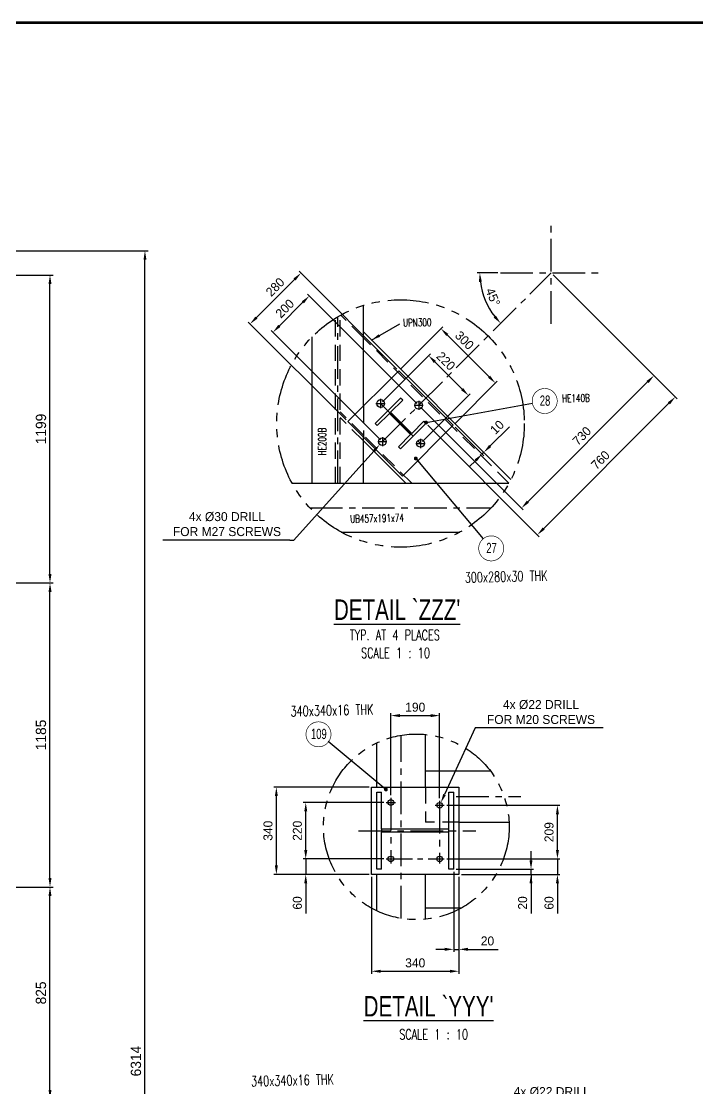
# Model space of a CAD drawing. Header units: millimetres. Extents: x 0 to 16187, y -20471 to 6290.
# Drawn here: x 7804.8 to 8068.2, y 5491.2 to 5907 of the extents above; entities that cross this region are included whole.
import ezdxf
from ezdxf.enums import TextEntityAlignment as Align

# ---------------------------------------------------------------- set-up
doc = ezdxf.new("R2010")
doc.units = ezdxf.units.MM
doc.header["$PDSIZE"] = -1
for name, pattern in [('CENTERX2', [20.32, 12.7, -2.54, 2.54, -2.54]), ('DASHED2', [9.525, 6.35, -3.175]), ('PHANTOM2', [31.75, 15.875, -3.175, 3.175, -3.175, 3.175, -3.175])]:
    doc.linetypes.add(name, pattern=pattern)
doc.layers.add('BORDER1', color=3, linetype='Continuous')
doc.layers.add('BORDER2', color=7, linetype='Continuous')
doc.styles.add('MtXpl_txt_shx', font='txt.shx', dxfattribs={"height": 0.2})
doc.styles.add('ROMANC', font='ROMANC', dxfattribs={"height": 5})
doc.styles.add('ROMAND-1', font='ic-romand.shx')
doc.styles.add('ROMANS', font='ROMANS.shx', dxfattribs={"width": 0.8})
doc.styles.add('ROMANT', font='ROMANT', dxfattribs={"height": 4})
doc.styles.add('SLDTEXTSTYLE2', font='TXT', dxfattribs={"width": 0.686449})
doc.dimstyles.new('AM_ISO', dxfattribs={"dimtxt": 3.5, "dimasz": 3.5, "dimexe": 1, "dimexo": 1, "dimgap": 1.5, "dimtad": 1, "dimdsep": 46, "dimtxsty": 'Standard', "dimcen": 0, "dimclrd": 1, "dimclre": 1, "dimclrt": 1, "dimadec": 0, "dimazin": 2, "dimtp": 0.1, "dimtm": 0.1, "dimtfac": 0.71, "dimtdec": 3, "dimtmove": 0, "dimatfit": 3, "dimfxl": 1, "dimlwd": -1, "dimlwe": -1, "dimarcsym": 1})
doc.dimstyles.new('AM_ISO$3', dxfattribs={"dimtxt": 3.5, "dimasz": 3.5, "dimexe": 1, "dimexo": 1, "dimgap": 1.5, "dimtad": 1, "dimtoh": 1, "dimdsep": 46, "dimtxsty": 'Standard', "dimcen": 0, "dimclrd": 1, "dimclre": 1, "dimclrt": 1, "dimadec": 0, "dimazin": 2, "dimtp": 0.1, "dimtm": 0.1, "dimtfac": 0.71, "dimtdec": 3, "dimtofl": 0, "dimtmove": 0, "dimatfit": 0, "dimfxl": 1, "dimlwd": -1, "dimlwe": -1, "dimarcsym": 1})
doc.dimstyles.new('AM_ISO$7', dxfattribs={"dimtxt": 3.5, "dimasz": 3.5, "dimexe": 1, "dimexo": 1, "dimgap": 1.5, "dimtad": 1, "dimtoh": 1, "dimdsep": 46, "dimtxsty": 'Standard', "dimcen": 0, "dimclrd": 1, "dimclre": 1, "dimclrt": 1, "dimadec": 0, "dimazin": 2, "dimtp": 0.1, "dimtm": 0.1, "dimtfac": 0.71, "dimtdec": 3, "dimtmove": 0, "dimatfit": 3, "dimfxl": 1, "dimlwd": -1, "dimlwe": -1, "dimarcsym": 1})

# ---------------------------------------------------------------- blocks, each defined once
blk = doc.blocks.new('*D2025')
at = {"color": 1, "linetype": 'ByBlock'}
for p, q in [((7758.09, 5569.76), (7817.25, 5569.76)), ((7816, 5490.76), (7816, 5566.26)), ((7758.09, 5487.26), (7817.25, 5487.26))]:
    blk.add_line(p, q, dxfattribs=at)
at = {"color": 1}
for points in [[(7816.59, 5566.26), (7815.42, 5566.26), (7816, 5569.76)], [(7815.42, 5490.76), (7816.59, 5490.76), (7816, 5487.26)]]:
    blk.add_solid(points, dxfattribs=at)
at = {"layer": 'Defpoints', "color": 0}
for p in [(7756.84, 5569.76), (7816, 5569.76), (7756.84, 5487.26)]:
    blk.add_point(p, dxfattribs=at)
at = {"color": 1, "insert": (7812.5, 5528.51), "char_height": 4, "attachment_point": 5, "rotation": 90}
blk.add_mtext('825', dxfattribs=at)
blk = doc.blocks.new('*D2026')
at = {"color": 1, "linetype": 'ByBlock'}
for p, q in [((7755.59, 5688.26), (7817.25, 5688.26)), ((7816, 5573.26), (7816, 5684.76)), ((7755.59, 5569.76), (7817.25, 5569.76))]:
    blk.add_line(p, q, dxfattribs=at)
at = {"color": 1}
for points in [[(7816.59, 5684.76), (7815.42, 5684.76), (7816, 5688.26)], [(7815.42, 5573.26), (7816.59, 5573.26), (7816, 5569.76)]]:
    blk.add_solid(points, dxfattribs=at)
at = {"layer": 'Defpoints', "color": 0}
for p in [(7754.34, 5688.26), (7816, 5688.26), (7754.34, 5569.76)]:
    blk.add_point(p, dxfattribs=at)
at = {"color": 1, "insert": (7812.5, 5629.01), "char_height": 4, "attachment_point": 5, "rotation": 90}
blk.add_mtext('1185', dxfattribs=at)
blk = doc.blocks.new('*D2027')
at = {"color": 1, "linetype": 'ByBlock'}
for p, q in [((7774.63, 5808.14), (7817.25, 5808.14)), ((7816, 5691.76), (7816, 5804.64)), ((7765.11, 5688.26), (7817.25, 5688.26))]:
    blk.add_line(p, q, dxfattribs=at)
at = {"color": 1}
for points in [[(7816.59, 5804.64), (7815.42, 5804.64), (7816, 5808.14)], [(7815.42, 5691.76), (7816.59, 5691.76), (7816, 5688.26)]]:
    blk.add_solid(points, dxfattribs=at)
at = {"layer": 'Defpoints', "color": 0}
for p in [(7773.38, 5808.14), (7816, 5808.14), (7763.86, 5688.26)]:
    blk.add_point(p, dxfattribs=at)
at = {"color": 1, "insert": (7812.5, 5748.2), "char_height": 4, "attachment_point": 5, "rotation": 90}
blk.add_mtext('1199', dxfattribs=at)
blk = doc.blocks.new('*D2274')
at = {"color": 1, "linetype": 'ByBlock'}
for p, q in [((7951.12, 5771.55), (7913.04, 5809.64)), ((7896.42, 5791.61), (7911.27, 5806.46)), ((7931.32, 5751.76), (7893.24, 5789.84))]:
    blk.add_line(p, q, dxfattribs=at)
at = {"color": 1}
for points in [[(7911.68, 5806.05), (7910.85, 5806.87), (7913.74, 5808.93)], [(7896.01, 5792.02), (7896.83, 5791.2), (7893.94, 5789.13)]]:
    blk.add_solid(points, dxfattribs=at)
at = {"layer": 'Defpoints', "color": 0}
for p in [(7913.74, 5808.93), (7951.83, 5770.85), (7932.03, 5751.05)]:
    blk.add_point(p, dxfattribs=at)
at = {"color": 1, "insert": (7903.7, 5803.49), "char_height": 3.5, "attachment_point": 5, "rotation": 45}
blk.add_mtext('280', dxfattribs=at)
blk = doc.blocks.new('*D2275')
at = {"color": 1, "linetype": 'ByBlock'}
for p, q in [((7952.53, 5771.55), (7968.98, 5788)), ((7987.01, 5768.55), (7970.75, 5784.82)), ((7973.75, 5750.34), (7990.19, 5766.79))]:
    blk.add_line(p, q, dxfattribs=at)
at = {"color": 1}
for points in [[(7971.16, 5785.23), (7970.34, 5784.41), (7968.27, 5787.29)], [(7986.6, 5768.14), (7987.42, 5768.97), (7989.49, 5766.08)]]:
    blk.add_solid(points, dxfattribs=at)
at = {"layer": 'Defpoints', "color": 0}
for p in [(7968.27, 5787.29), (7951.83, 5770.85), (7973.04, 5749.63)]:
    blk.add_point(p, dxfattribs=at)
at = {"color": 1, "insert": (7977.42, 5782.75), "char_height": 3.5, "attachment_point": 5, "rotation": 315}
blk.add_mtext('300', dxfattribs=at)
blk = doc.blocks.new('*D2276')
at = {"color": 1, "linetype": 'ByBlock'}
for p, q in [((7945.46, 5758.83), (7964.15, 5777.51)), ((7965.91, 5774.33), (7976.52, 5763.72)), ((7961.02, 5743.27), (7979.7, 5761.95))]:
    blk.add_line(p, q, dxfattribs=at)
at = {"color": 1}
for points in [[(7966.33, 5774.74), (7965.5, 5773.91), (7963.44, 5776.8)], [(7976.11, 5763.31), (7976.93, 5764.13), (7979, 5761.25)]]:
    blk.add_solid(points, dxfattribs=at)
at = {"layer": 'Defpoints', "color": 0}
for p in [(7979, 5761.25), (7944.76, 5758.12), (7960.31, 5742.56)]:
    blk.add_point(p, dxfattribs=at)
at = {"color": 1, "insert": (7970.18, 5774.66), "char_height": 3.5, "attachment_point": 5, "rotation": 315}
blk.add_mtext('220', dxfattribs=at)
blk = doc.blocks.new('*D2277')
at = {"color": 1, "linetype": 'ByBlock'}
blk.add_line((7990.4, 5809.02), (7982.4, 5809.02), dxfattribs=at)
blk.add_arc((8011.21, 5809.02), 27.81, 187.2158, 217.7842, dxfattribs=at)
at = {"color": 1}
for points in [[(7984.2, 5805.56), (7983.04, 5805.49), (7983.4, 5809.02)], [(7988.79, 5791.59), (7989.67, 5792.36), (7991.55, 5789.35)]]:
    blk.add_solid(points, dxfattribs=at)
at = {"layer": 'Defpoints', "color": 0}
for p in [(7991.4, 5809.02), (8011.21, 5809.02), (8031.02, 5809.02), (7984.35, 5801.82), (7945.46, 5743.27)]:
    blk.add_point(p, dxfattribs=at)
at = {"color": 1, "insert": (7988.52, 5799.62), "char_height": 3.5, "attachment_point": 5, "rotation": 292.5}
blk.add_mtext('45%%d', dxfattribs=at)
blk = doc.blocks.new('*D2278')
at = {"color": 1, "linetype": 'ByBlock'}
for p, q in [((7958.9, 5758.12), (7916.29, 5800.73)), ((7905.33, 5788.36), (7914.52, 5797.55)), ((7944.76, 5743.98), (7902.15, 5786.59))]:
    blk.add_line(p, q, dxfattribs=at)
at = {"color": 1}
for points in [[(7914.93, 5797.14), (7914.11, 5797.96), (7916.99, 5800.02)], [(7904.92, 5788.77), (7905.74, 5787.94), (7902.85, 5785.88)]]:
    blk.add_solid(points, dxfattribs=at)
at = {"layer": 'Defpoints', "color": 0}
for p in [(7916.99, 5800.02), (7959.61, 5757.41), (7945.46, 5743.27)]:
    blk.add_point(p, dxfattribs=at)
at = {"color": 1, "insert": (7907.48, 5795.11), "char_height": 3.5, "attachment_point": 5, "rotation": 45}
blk.add_mtext('200', dxfattribs=at)
blk = doc.blocks.new('*D2279')
at = {"color": 1, "linetype": 'ByBlock'}
for p, q in [((8011.92, 5808.31), (8051.95, 5768.28)), ((8002.11, 5719.86), (8048.77, 5766.51)), ((7960.31, 5756.71), (8000.34, 5716.67))]:
    blk.add_line(p, q, dxfattribs=at)
at = {"color": 1}
for points in [[(8049.18, 5766.1), (8048.35, 5766.92), (8051.24, 5768.99)], [(8001.7, 5720.27), (8002.52, 5719.44), (7999.64, 5717.38)]]:
    blk.add_solid(points, dxfattribs=at)
at = {"layer": 'Defpoints', "color": 0}
for p in [(8011.21, 5809.02), (8051.24, 5768.99), (7959.61, 5757.41)]:
    blk.add_point(p, dxfattribs=at)
at = {"color": 1, "insert": (8023.14, 5745.48), "char_height": 3.5, "attachment_point": 5, "rotation": 45}
blk.add_mtext('730', dxfattribs=at)
blk = doc.blocks.new('*D2280')
at = {"color": 1, "linetype": 'ByBlock'}
for p, q in [((7973.75, 5748.93), (7984.98, 5737.7)), ((7987.45, 5741.59), (7994.94, 5749.07)), ((7984.27, 5738.4), (7984.98, 5739.11)), ((7981.8, 5735.93), (7979.32, 5733.45))]:
    blk.add_line(p, q, dxfattribs=at)
at = {"color": 1}
for points in [[(7987.04, 5742), (7987.87, 5741.17), (7984.98, 5739.11)], [(7982.21, 5735.52), (7981.39, 5736.34), (7984.27, 5738.4)]]:
    blk.add_solid(points, dxfattribs=at)
at = {"layer": 'Defpoints', "color": 0}
for p in [(7973.75, 5750.34), (7973.04, 5749.63), (7984.98, 5739.11)]:
    blk.add_point(p, dxfattribs=at)
at = {"color": 1, "insert": (7990.14, 5748.86), "char_height": 3.5, "attachment_point": 5, "rotation": 45}
blk.add_mtext('10', dxfattribs=at)
blk = doc.blocks.new('A$7E921A1473147')
at = {"color": 6, "ltscale": 0.2}
for p, q in [((0, 300), (300, 300)), ((0, 281), (0, 300)), ((300, 300), (300, 281)), ((0, 281), (144.5, 281)), ((144.5, 19), (144.5, 281)), ((155.5, 19), (155.5, 281)), ((155.5, 281), (300, 281)), ((0, 19), (144.5, 19)), ((0, 0), (0, 19)), ((0, 0), (300, 0)), ((155.5, 19), (300, 19)), ((300, 19), (300, 0))]:
    blk.add_line(p, q, dxfattribs=at)
blk = doc.blocks.new('*D2281')
at = {"color": 1, "linetype": 'ByBlock'}
for p, q in [((7970.55, 5601.6), (8014.63, 5601.6)), ((8013.63, 5584.2), (8013.63, 5598.1)), ((7970.55, 5580.7), (8014.63, 5580.7))]:
    blk.add_line(p, q, dxfattribs=at)
at = {"color": 1}
for points in [[(8014.22, 5598.1), (8013.05, 5598.1), (8013.63, 5601.6)], [(8013.05, 5584.2), (8014.22, 5584.2), (8013.63, 5580.7)]]:
    blk.add_solid(points, dxfattribs=at)
at = {"layer": 'Defpoints', "color": 0}
for p in [(7969.55, 5601.6), (8013.63, 5601.6), (7969.55, 5580.7)]:
    blk.add_point(p, dxfattribs=at)
at = {"color": 1, "insert": (8010.38, 5591.15), "char_height": 3.5, "attachment_point": 5, "rotation": 90}
blk.add_mtext('209', dxfattribs=at)
blk = doc.blocks.new('*D2282')
at = {"color": 1, "linetype": 'ByBlock'}
for p, q in [((7945.97, 5602.7), (7914.61, 5602.7)), ((7915.61, 5584.2), (7915.61, 5599.2)), ((7945.97, 5580.7), (7914.61, 5580.7))]:
    blk.add_line(p, q, dxfattribs=at)
at = {"color": 1}
for points in [[(7916.2, 5599.2), (7915.03, 5599.2), (7915.61, 5602.7)], [(7915.03, 5584.2), (7916.2, 5584.2), (7915.61, 5580.7)]]:
    blk.add_solid(points, dxfattribs=at)
at = {"layer": 'Defpoints', "color": 0}
for p in [(7915.61, 5602.7), (7946.97, 5602.7), (7946.97, 5580.7)]:
    blk.add_point(p, dxfattribs=at)
at = {"color": 1, "insert": (7912.36, 5591.7), "char_height": 3.5, "attachment_point": 5, "rotation": 90}
blk.add_mtext('220', dxfattribs=at)
blk = doc.blocks.new('*D2283')
at = {"color": 1, "linetype": 'ByBlock'}
for p, q in [((7948.76, 5605.49), (7948.76, 5637.55)), ((7952.26, 5636.55), (7964.26, 5636.55)), ((7967.76, 5604.39), (7967.76, 5637.55))]:
    blk.add_line(p, q, dxfattribs=at)
at = {"color": 1}
for points in [[(7952.26, 5637.14), (7952.26, 5635.97), (7948.76, 5636.55)], [(7964.26, 5635.97), (7964.26, 5637.14), (7967.76, 5636.55)]]:
    blk.add_solid(points, dxfattribs=at)
at = {"layer": 'Defpoints', "color": 0}
for p in [(7967.76, 5636.55), (7948.76, 5604.49), (7967.76, 5603.39)]:
    blk.add_point(p, dxfattribs=at)
at = {"color": 1, "insert": (7958.26, 5639.8), "char_height": 3.5, "attachment_point": 5}
blk.add_mtext('190', dxfattribs=at)
blk = doc.blocks.new('*D2284')
at = {"color": 1, "linetype": 'ByBlock'}
for p, q in [((7981.54, 5631.75), (7969.67, 5605.78)), ((8031.45, 5631.75), (7981.54, 5631.75))]:
    blk.add_line(p, q, dxfattribs=at)
at = {"color": 1}
blk.add_solid([(7969.14, 5606.02), (7970.2, 5605.54), (7968.22, 5602.6)], dxfattribs=at)
at = {"layer": 'Defpoints', "color": 0}
for p in [(7967.31, 5600.6), (7968.22, 5602.6)]:
    blk.add_point(p, dxfattribs=at)
at = {"color": 1, "insert": (8007.24, 5637.92), "char_height": 3.5, "attachment_point": 5}
blk.add_mtext('4x %%c22 DRILL\\PFOR M20 SCREWS', dxfattribs=at)
blk = doc.blocks.new('*D2285')
at = {"color": 1, "linetype": 'ByBlock'}
for p, q in [((7941.26, 5573.7), (7941.26, 5535.96)), ((7975.26, 5573.7), (7975.26, 5535.96)), ((7944.76, 5536.96), (7971.76, 5536.96))]:
    blk.add_line(p, q, dxfattribs=at)
at = {"color": 1}
for points in [[(7944.76, 5537.54), (7944.76, 5536.38), (7941.26, 5536.96)], [(7971.76, 5536.38), (7971.76, 5537.54), (7975.26, 5536.96)]]:
    blk.add_solid(points, dxfattribs=at)
at = {"layer": 'Defpoints', "color": 0}
for p in [(7941.26, 5574.7), (7975.26, 5574.7), (7975.26, 5536.96)]:
    blk.add_point(p, dxfattribs=at)
at = {"color": 1, "insert": (7958.26, 5540.21), "char_height": 3.5, "attachment_point": 5}
blk.add_mtext('340', dxfattribs=at)
blk = doc.blocks.new('*D2286')
at = {"color": 1, "linetype": 'ByBlock'}
for p, q in [((7940.26, 5608.7), (7903.17, 5608.7)), ((7904.17, 5578.2), (7904.17, 5605.2)), ((7940.26, 5574.7), (7903.17, 5574.7))]:
    blk.add_line(p, q, dxfattribs=at)
at = {"color": 1}
for points in [[(7904.75, 5605.2), (7903.58, 5605.2), (7904.17, 5608.7)], [(7903.58, 5578.2), (7904.75, 5578.2), (7904.17, 5574.7)]]:
    blk.add_solid(points, dxfattribs=at)
at = {"layer": 'Defpoints', "color": 0}
for p in [(7904.17, 5608.7), (7941.26, 5608.7), (7941.26, 5574.7)]:
    blk.add_point(p, dxfattribs=at)
at = {"color": 1, "insert": (7900.92, 5591.7), "char_height": 3.5, "attachment_point": 5, "rotation": 90}
blk.add_mtext('340', dxfattribs=at)
blk = doc.blocks.new('*D2293')
at = {"color": 1, "linetype": 'ByBlock'}
for p, q in [((7985.72, 5480.98), (7959.99, 5454.14)), ((8035.64, 5480.98), (7985.72, 5480.98))]:
    blk.add_line(p, q, dxfattribs=at)
at = {"color": 1}
blk.add_solid([(7959.57, 5454.54), (7960.41, 5453.74), (7957.56, 5451.61)], dxfattribs=at)
at = {"layer": 'Defpoints', "color": 0}
for p in [(7957.56, 5451.61), (7956.04, 5450.03)]:
    blk.add_point(p, dxfattribs=at)
at = {"color": 1, "insert": (8011.43, 5487.14), "char_height": 3.5, "attachment_point": 5}
blk.add_mtext('4x %%c22 DRILL\\PFOR M20 SCREWS', dxfattribs=at)
blk = doc.blocks.new('*D2300')
at = {"color": 1, "linetype": 'ByBlock'}
for p, q in [((8016.87, 5803.36), (8060.25, 5759.97)), ((8008.3, 5709.43), (8057.07, 5758.21)), ((7963.14, 5749.63), (8006.53, 5706.25))]:
    blk.add_line(p, q, dxfattribs=at)
at = {"color": 1}
for points in [[(8057.48, 5757.79), (8056.66, 5758.62), (8059.55, 5760.68)], [(8007.88, 5709.84), (8008.71, 5709.02), (8005.82, 5706.96)]]:
    blk.add_solid(points, dxfattribs=at)
at = {"layer": 'Defpoints', "color": 0}
for p in [(8016.16, 5804.07), (8059.55, 5760.68), (7962.43, 5750.34)]:
    blk.add_point(p, dxfattribs=at)
at = {"color": 1, "insert": (8030.38, 5736.12), "char_height": 3.5, "attachment_point": 5, "rotation": 45}
blk.add_mtext('760', dxfattribs=at)
blk = doc.blocks.new('*D2302')
at = {"color": 1, "linetype": 'ByBlock'}
for p, q in [((7910.93, 5704.95), (7942.12, 5739.56)), ((7909.43, 5704.95), (7910.93, 5704.95))]:
    blk.add_line(p, q, dxfattribs=at)
at = {"color": 1}
blk.add_solid([(7942.55, 5739.17), (7941.68, 5739.95), (7944.46, 5742.16)], dxfattribs=at)
at = {"layer": 'Defpoints', "color": 0}
for p in [(7944.46, 5742.16), (7946.47, 5744.38)]:
    blk.add_point(p, dxfattribs=at)
at = {"color": 1, "insert": (7884.93, 5711.12), "char_height": 3.5, "attachment_point": 5}
blk.add_mtext('4x %%c30 DRILL\\PFOR M27 SCREWS', dxfattribs=at)
blk = doc.blocks.new('*D2303')
at = {"color": 1, "linetype": 'ByBlock'}
for p, q in [((7915.6, 5584.2), (7915.6, 5587.7)), ((7945.97, 5580.7), (7914.6, 5580.7)), ((7915.6, 5580.7), (7915.6, 5574.7)), ((7940.26, 5574.7), (7914.6, 5574.7)), ((7915.6, 5571.2), (7915.6, 5559.45))]:
    blk.add_line(p, q, dxfattribs=at)
at = {"color": 1}
for points in [[(7915.02, 5584.2), (7916.18, 5584.2), (7915.6, 5580.7)], [(7916.18, 5571.2), (7915.02, 5571.2), (7915.6, 5574.7)]]:
    blk.add_solid(points, dxfattribs=at)
at = {"layer": 'Defpoints', "color": 0}
for p in [(7946.97, 5580.7), (7915.6, 5574.7), (7941.26, 5574.7)]:
    blk.add_point(p, dxfattribs=at)
at = {"color": 1, "insert": (7912.35, 5563.57), "char_height": 3.5, "attachment_point": 5, "rotation": 90}
blk.add_mtext('60', dxfattribs=at)
blk = doc.blocks.new('*D2304')
at = {"color": 1, "linetype": 'ByBlock'}
for p, q in [((8013.63, 5584.2), (8013.63, 5587.7)), ((7970.55, 5580.7), (8014.63, 5580.7)), ((8013.63, 5580.7), (8013.63, 5574.7)), ((7976.26, 5574.7), (8014.63, 5574.7)), ((8013.63, 5571.2), (8013.63, 5559.45))]:
    blk.add_line(p, q, dxfattribs=at)
at = {"color": 1}
for points in [[(8013.05, 5584.2), (8014.22, 5584.2), (8013.63, 5580.7)], [(8014.22, 5571.2), (8013.05, 5571.2), (8013.63, 5574.7)]]:
    blk.add_solid(points, dxfattribs=at)
at = {"layer": 'Defpoints', "color": 0}
for p in [(7969.55, 5580.7), (7975.26, 5574.7), (8013.63, 5574.7)]:
    blk.add_point(p, dxfattribs=at)
at = {"color": 1, "insert": (8010.38, 5563.57), "char_height": 3.5, "attachment_point": 5, "rotation": 90}
blk.add_mtext('60', dxfattribs=at)
blk = doc.blocks.new('*D2309')
at = {"color": 1, "linetype": 'ByBlock'}
for p, q in [((8003.35, 5580.2), (8003.35, 5583.7)), ((7974.26, 5576.7), (8004.35, 5576.7)), ((8003.35, 5574.7), (8003.35, 5576.7)), ((7976.26, 5574.7), (8004.35, 5574.7)), ((8003.35, 5574.7), (8003.35, 5559.45)), ((8003.35, 5571.2), (8003.35, 5567.7))]:
    blk.add_line(p, q, dxfattribs=at)
at = {"color": 1}
for points in [[(8002.76, 5580.2), (8003.93, 5580.2), (8003.35, 5576.7)], [(8003.93, 5571.2), (8002.76, 5571.2), (8003.35, 5574.7)]]:
    blk.add_solid(points, dxfattribs=at)
at = {"layer": 'Defpoints', "color": 0}
for p in [(7973.26, 5576.7), (8003.35, 5576.7), (7975.26, 5574.7)]:
    blk.add_point(p, dxfattribs=at)
at = {"color": 1, "insert": (8000.1, 5563.57), "char_height": 3.5, "attachment_point": 5, "rotation": 90}
blk.add_mtext('20', dxfattribs=at)
blk = doc.blocks.new('*D2310')
at = {"color": 1, "linetype": 'ByBlock'}
for p, q in [((7973.26, 5575.7), (7973.26, 5544.5)), ((7975.26, 5573.7), (7975.26, 5544.5)), ((7969.76, 5545.5), (7966.26, 5545.5)), ((7973.26, 5545.5), (7975.26, 5545.5)), ((7978.76, 5545.5), (7990.51, 5545.5))]:
    blk.add_line(p, q, dxfattribs=at)
at = {"color": 1}
for points in [[(7969.76, 5544.92), (7969.76, 5546.09), (7973.26, 5545.5)], [(7978.76, 5546.09), (7978.76, 5544.92), (7975.26, 5545.5)]]:
    blk.add_solid(points, dxfattribs=at)
at = {"layer": 'Defpoints', "color": 0}
for p in [(7973.26, 5576.7), (7975.26, 5574.7), (7975.26, 5545.5)]:
    blk.add_point(p, dxfattribs=at)
at = {"color": 1, "insert": (7986.39, 5548.75), "char_height": 3.5, "attachment_point": 5}
blk.add_mtext('20', dxfattribs=at)
blk = doc.blocks.new('*D2424')
at = {"color": 1, "linetype": 'ByBlock'}
for p, q in [((7774.63, 5817.66), (7854.24, 5817.66)), ((7852.99, 5189.76), (7852.99, 5814.16)), ((7775.63, 5186.26), (7854.24, 5186.26))]:
    blk.add_line(p, q, dxfattribs=at)
at = {"color": 1}
for points in [[(7853.57, 5814.16), (7852.41, 5814.16), (7852.99, 5817.66)], [(7852.41, 5189.76), (7853.57, 5189.76), (7852.99, 5186.26)]]:
    blk.add_solid(points, dxfattribs=at)
at = {"layer": 'Defpoints', "color": 0}
for p in [(7773.38, 5817.66), (7852.99, 5817.66), (7774.38, 5186.26)]:
    blk.add_point(p, dxfattribs=at)
at = {"color": 1, "insert": (7849.49, 5501.96), "char_height": 4, "attachment_point": 5, "rotation": 90}
blk.add_mtext('6314', dxfattribs=at)
blk = doc.blocks.new('*U609')
at = {"layer": 'BORDER1', "color": 154, "true_color": 0x1859a9, "const_width": 1}
blk.add_lwpolyline([(1.81, 811), (1144, 811), (1144, 0), (0, 0), (0, 811)], close=True, dxfattribs=at)
at = {"layer": 'BORDER2', "flags": 8}
for tag, height, style, p in [('REV-A', 3.24, 'ROMANS', (986.93, 140.25)), ('RE-A', 8.06, 'ROMANT', (1084.63, 7.17))]:
    blk.add_attdef(tag, text='', height=height, dxfattribs=dict(at, style=style)).set_placement(p, align=Align.CENTER)
at = {"layer": 'BORDER2', "style": 'ROMANS', "width": 3.830216}
blk.add_attdef('DATE-A', text='', height=3.24, dxfattribs=at).set_placement((995.51, 140.25), (1008.51, 140.25), align=Align.FIT)
at = {"layer": 'BORDER2'}
for tag, height, style, p in [('DRN-A', 3.24, 'ROMANS', (1018.38, 140.25)), ('CHD-A', 3.24, 'ROMANS', (1032.35, 140.25)), ('APD-A', 3.24, 'ROMANS', (1046.64, 140.25)), ('CONS_CONT_VEND', 4.2, 'ROMANC', (1061.39, 72.83))]:
    blk.add_attdef(tag, text='', height=height, dxfattribs=dict(at, style=style)).set_placement(p, align=Align.CENTER)
at = {"layer": 'BORDER2', "style": 'ROMANS', "width": 0.8}
for tag, p, height in [('1:X', (997.23, 122.55), 3.5), ('LOC', (1042.74, 122.55), 3.5), ('PROJ_NO', (1118.64, 122.55), 3.5), ('CONS_DRG_NO', (1011, 63), 3)]:
    blk.add_attdef(tag, p, '', height=height, dxfattribs=at)
at = {"layer": 'BORDER2', "lineweight": 30, "width": 0.8, "flags": 104}
blk.add_attdef('COMMENTS-A', text='', height=2.2, dxfattribs=at).set_placement((1055.21, 142.07), align=Align.MIDDLE_LEFT)
at = {"layer": 'BORDER2', "style": 'ROMANS', "width": 0.8}
for tag, p in [('PROJECT_TITLE_1', (1061.07, 55.35)), ('PROJECT_TITLE_2', (1061.07, 49.3))]:
    blk.add_attdef(tag, text='', height=3.5, dxfattribs=at).set_placement(p, align=Align.MIDDLE)
at = {"layer": 'BORDER2', "style": 'ROMANT', "width": 0.8}
for tag, p in [('DRG_TITLE_1', (1061.07, 36.31)), ('DRG_TITLE_2', (1061.07, 28.31)), ('DRG_TITLE_3', (1061.07, 20.31))]:
    blk.add_attdef(tag, text='', height=5, dxfattribs=at).set_placement(p, align=Align.CENTER)
at = {"layer": 'BORDER2', "style": 'ROMANT'}
for tag, p in [('AR', (995, 7.17)), ('PA', (1011.74, 7.17)), ('DC', (1028.45, 7.17)), ('TS', (1120.84, 7.17))]:
    blk.add_attdef(tag, p, '', height=8.06, dxfattribs=at)
for tag, p in [('SRNO', (1074.7, 7.17)), ('SH', (1115.8, 7.18))]:
    blk.add_attdef(tag, text='', height=8.06, dxfattribs=at).set_placement(p, align=Align.RIGHT)
at = {"layer": 'BORDER2', "style": 'ROMANS', "flags": 2}
blk.add_attdef('TB_VERSION', text='', height=2, dxfattribs=at).set_placement((1, -1), align=Align.TOP_LEFT)

msp = doc.modelspace()

# ---------------------------------------------------------------- linework, layer by layer
at = {"color": 3, "linetype": 'CENTERX2', "lineweight": 25}
for p, q in [((8011.20993, 5789.21076), (8011.20993, 5828.82262)), ((7945.46389, 5743.27065), (8011.20993, 5809.01669)), ((7991.40401, 5809.01669), (8031.01586, 5809.01669)), ((7928.10993, 5727.05669), (7928.10993, 5791.89639)), ((7944.75678, 5759.90894), (7944.75678, 5756.33085)), ((7959.60603, 5759.20183), (7959.60603, 5755.62374)), ((7942.96774, 5758.11989), (7946.54583, 5758.11989)), ((7944.75678, 5758.11989), (7960.31313, 5742.56354)), ((7957.81698, 5757.41278), (7961.39507, 5757.41278)), ((7943.67485, 5743.27065), (7947.25294, 5743.27065)), ((7945.46389, 5745.05969), (7945.46389, 5741.48161)), ((7958.52409, 5742.56354), (7962.10218, 5742.56354)), ((7960.31313, 5744.35259), (7960.31313, 5740.7745)), ((7917.21919, 5717.53669), (7987.85073, 5717.53669)), ((7952.78245, 5557.54314), (7952.78245, 5628.87606)), ((7948.76245, 5604.4866), (7948.76245, 5582.4866)), ((7946.9734, 5602.69756), (7950.55149, 5602.69756)), ((7965.9734, 5601.59756), (7969.55149, 5601.59756)), ((7967.76245, 5603.3866), (7967.76245, 5582.43785)), ((7936.09575, 5591.69756), (7981.86981, 5591.69756)), ((7948.76245, 5582.4866), (7948.76245, 5578.90852)), ((7965.9734, 5580.69756), (7969.55149, 5580.69756)), ((7967.76245, 5582.4866), (7967.76245, 5578.90852))]:
    msp.add_line(p, q, dxfattribs=at)
at = {"color": 7, "linetype": 'Continuous', "lineweight": 25}
for p, q in [((7938.10993, 5757.12989), (7938.10993, 5796.33402)), ((7918.10993, 5727.05669), (7918.10993, 5784.08028)), ((7938.10993, 5757.12989), (7938.10993, 5785.97995)), ((7995.53271, 5728.55717), (7938.10993, 5785.97995)), ((7951.82785, 5770.84781), (7932.02886, 5751.04882)), ((7973.04106, 5749.63461), (7951.82785, 5770.84781)), ((7952.53496, 5760.24121), (7947.58521, 5755.29146)), ((7948.68123, 5754.69042), (7953.38349, 5759.39268)), ((7953.38349, 5759.39268), (7952.53496, 5760.24121)), ((7942.63546, 5750.34172), (7947.58521, 5755.29146)), ((7948.18625, 5754.19545), (7943.48399, 5749.49319)), ((7947.58521, 5755.29146), (7957.48471, 5745.39197)), ((7956.38869, 5745.99301), (7948.18625, 5754.19545)), ((7956.88367, 5746.48799), (7948.68123, 5754.69042)), ((7932.02886, 5751.04882), (7953.24207, 5729.83562)), ((7943.48399, 5749.49319), (7942.63546, 5750.34172)), ((7961.58593, 5751.19025), (7956.88367, 5746.48799)), ((7957.48471, 5745.39197), (7962.43445, 5750.34172)), ((7962.43445, 5750.34172), (7961.58593, 5751.19025)), ((7951.68643, 5741.29075), (7956.38869, 5745.99301)), ((7953.24207, 5729.83562), (7973.04106, 5749.63461)), ((7938.10993, 5743.55354), (7938.10993, 5744.96775)), ((7938.10993, 5727.05669), (7938.10993, 5744.96775)), ((7954.60678, 5727.05669), (7938.10993, 5743.55354)), ((7957.48471, 5745.39197), (7952.53496, 5740.44222)), ((7952.53496, 5740.44222), (7951.68643, 5741.29075)), ((7910.33092, 5727.05669), (7994.739, 5727.05669)), ((7918.10993, 5727.05669), (7928.10993, 5727.05669)), ((7928.10993, 5727.05669), (7938.10993, 5727.05669)), ((7954.60678, 5727.05669), (7994.739, 5727.05669)), ((7929.47059, 5708.01669), (7975.59933, 5708.01669)), ((7943.26245, 5608.69756), (7943.26245, 5625.90737)), ((7962.30245, 5608.69756), (7962.30245, 5629.17886)), ((7962.30245, 5608.69756), (7962.30245, 5615.09756)), ((7962.30245, 5615.09756), (7987.45347, 5615.09756)), ((7941.26245, 5608.69756), (7975.26245, 5608.69756)), ((7941.26245, 5574.69756), (7941.26245, 5608.69756)), ((7975.26245, 5608.69756), (7975.26245, 5574.69756)), ((7975.26245, 5595.09756), (7994.78341, 5595.09756)), ((7975.26245, 5574.69756), (7941.26245, 5574.69756)), ((7943.26245, 5560.51184), (7943.26245, 5574.69756)), ((7962.30245, 5557.24034), (7962.30245, 5574.69756)), ((7962.30245, 5557.24034), (7962.30245, 5561.69756)), ((7962.30245, 5561.69756), (7976.39861, 5561.69756))]:
    msp.add_line(p, q, dxfattribs=at)
at = {"color": 2, "linetype": 'DASHED2', "lineweight": 25}
for p, q in [((7929.00993, 5727.05669), (7929.00993, 5792.41245)), ((7938.10993, 5783.7172), (7929.27021, 5792.55693)), ((7927.20993, 5727.05669), (7927.20993, 5791.35411)), ((7994.75017, 5727.07696), (7938.10993, 5783.7172)), ((7938.10993, 5745.81628), (7929.00993, 5754.91628)), ((7938.10993, 5757.12989), (7938.10993, 5744.96775)), ((7938.10993, 5743.55354), (7929.00993, 5752.65354)), ((7956.86952, 5727.05669), (7938.10993, 5745.81628))]:
    msp.add_line(p, q, dxfattribs=at)
for p, q in [((7909.4296, 5704.94869), (7859.90878, 5704.94869)), ((7945.16245, 5592.24756), (7945.16245, 5591.14756)), ((7971.36245, 5591.14756), (7971.36245, 5592.24756))]:
    msp.add_line(p, q)
at = {"color": 2, "linetype": 'DASHED2'}
for p in [(7962.30245, 5608.69756), (7975.26245, 5595.09756)]:
    msp.add_line(p, (7962.30245, 5595.09756), dxfattribs=at)
at = {"color": 3, "linetype": 'CENTERX2'}
msp.add_line((7974.22581, 5605.09756), (7999.40974, 5605.09756), dxfattribs=at)
at = {"color": 3, "linetype": 'CENTERX2', "lineweight": 25, "ltscale": 0.8}
msp.add_line((7946.9734, 5580.69756), (7965.9734, 5580.69756), dxfattribs=at)
at = {"color": 2}
msp.add_lwpolyline([(8013.55661, 5759.09417, 0.25, 0.25, 1), (8003.80661, 5759.09417, 0.25, 0.25, 1)], format="xyseb", close=True, dxfattribs=at)
at = {"color": 4}
for points in [[(7992.72474, 5701.68544, 0.25, 0.25, 1), (7982.97474, 5701.68544, 0.25, 0.25, 1)], [(7925.45118, 5629.25722, 0.25, 0.25, 1), (7915.70118, 5629.25722, 0.25, 0.25, 1)]]:
    msp.add_lwpolyline(points, format="xyseb", close=True, dxfattribs=at)
at = {"color": 5, "linetype": 'PHANTOM2'}
for centre, radius in [((7952.53496, 5750.34172), 48.20138), ((7958.6817, 5593.2096), 36.15104)]:
    msp.add_circle(centre, radius, dxfattribs=at)
at = {"color": 7, "linetype": 'Continuous', "lineweight": 25}
for centre, radius in [((7944.75678, 5758.11989), 1.5), ((7959.60603, 5757.41278), 1.5), ((7945.46389, 5743.27065), 1.5), ((7960.31313, 5742.56354), 1.5), ((7948.76245, 5602.69756), 1.1), ((7967.76245, 5601.59756), 1.1), ((7948.76245, 5580.69756), 1.1), ((7967.76245, 5580.69756), 1.1)]:
    msp.add_circle(centre, radius, dxfattribs=at)

# ---------------------------------------------------------------- block references
at = {"ltscale": 0.2, "xscale": 0.09999999999999995, "yscale": 0.09999999999999995, "zscale": 0.09999999999999995, "rotation": 90}
msp.add_blockref('A$7E921A1473147', (7973.26245, 5576.69756), dxfattribs=at)
at = {"layer": 'BORDER1'}
msp.add_blockref('*U609', (7097.74721, 5095.49056), dxfattribs=at)

# ---------------------------------------------------------------- texts
at = {"color": 7, "lineweight": 25, "style": 'MtXpl_txt_shx', "width": 0.6875}
for s, rotation, p in [('UPN300', 1.3639275, (7953.5469, 5788.04748)), ('HE140B', 1.3639275, (8015.49424, 5758.56389)), ('HE200B', 90, (7923.50677, 5737.90035)), ('UB457x191x74', 1.3639275, (7932.94206, 5711.6469))]:
    msp.add_text(s, height=3, rotation=rotation, dxfattribs=at).set_placement(p)
at = {"color": 2, "style": 'SLDTEXTSTYLE2', "width": 0.686449}
msp.add_text('28', height=4, dxfattribs=at).set_placement((8008.81478, 5759.24855), align=Align.MIDDLE_CENTER)
at = {"color": 4, "style": 'SLDTEXTSTYLE2', "width": 0.686449}
for s, p in [('27', (7987.98292, 5701.83981)), ('109', (7920.70936, 5629.41159))]:
    msp.add_text(s, height=4, dxfattribs=at).set_placement(p, align=Align.MIDDLE_CENTER)
at = {"color": 4, "style": 'MtXpl_txt_shx', "width": 0.6875}
for s, p in [('300x280x30 THK', (7977.5876, 5688.34252)), ('340x340x16 THK', (7909.73632, 5636.21643)), ('340x340x16 THK', (7894.34617, 5492.11001))]:
    msp.add_text(s, height=4, rotation=1.3639275, dxfattribs=at).set_placement(p)
at = {"color": 7, "style": 'ROMAND-1', "width": 0.75}
msp.add_text("%%UDETAIL `ZZZ'", height=8, dxfattribs=at).set_placement((7951.19603, 5677.8069), align=Align.MIDDLE_CENTER)
at = {"color": 7, "lineweight": 25, "style": 'MtXpl_txt_shx', "width": 0.6875}
for s, p in [('TYP. AT 4 PLACES', (7950.31962, 5667.9399)), ('SCALE 1 : 10', (7950.56954, 5660.98147))]:
    msp.add_text(s, height=4, dxfattribs=at).set_placement(p, align=Align.MIDDLE_CENTER)
at = {"color": 7, "style": 'ROMAND-1', "width": 0.75}
msp.add_text("%%UDETAIL `YYY'", height=8, dxfattribs=at).set_placement((7938.14419, 5519.33986))
at = {"color": 7, "lineweight": 25, "style": 'MtXpl_txt_shx', "width": 0.6875}
msp.add_text('SCALE 1 : 10', height=4, dxfattribs=at).set_placement((7952.03062, 5510.38788))

# ---------------------------------------------------------------- dimensions: what is measured, and where the dimension line sits
for base, p1, p2, angle, override, picture, middle, dimtype in [((7852.99088, 5817.65726), (7774.3776, 5186.25726), (7773.3776, 5817.65726), 90, {"dimtxt": 4, "dimexe": 1.25, "dimexo": 1.25, "dimlfac": 10}, '*D2424', (7852.99088, 5501.95726), 160), ((7913.7422, 5808.93347), (7932.02886, 5751.04882), (7951.82785, 5770.84781), 45, {"dimtxt": 3.5, "dimdec": 0, "dimlfac": 10}, '*D2274', (7905.9966, 5801.18787), 161), ((7916.99476, 5800.02405), (7945.46389, 5743.27065), (7959.60603, 5757.41278), 45, {"dimtxt": 3.5, "dimdec": 0, "dimlfac": 10}, '*D2278', (7909.78154, 5792.81083), 161), ((7968.27315, 5787.29312), (7973.04106, 5749.63461), (7951.82785, 5770.84781), 135, {"dimtxt": 3.5, "dimdec": 0, "dimlfac": 10}, '*D2275', (7975.11844, 5780.44783), 161), ((7978.99551, 5761.24592), (7944.75678, 5758.11989), (7960.31313, 5742.56354), 315, {"dimtxt": 3.5, "dimdec": 0, "dimlfac": 10}, '*D2276', (7967.88347, 5772.35796), 161), ((8013.63336, 5601.59756), (7969.55149, 5580.69756), (7969.55149, 5601.59756), 90, {"dimtxt": 3.5, "dimdec": 0, "dimlfac": 10}, '*D2281', (8013.63336, 5591.14756), 160), ((8003.34604, 5576.69756), (7975.26245, 5574.69756), (7973.26245, 5576.69756), 90, {"dimtxt": 3.5, "dimdec": 0, "dimlfac": 10}, '*D2309', (8003.34604, 5563.57256), 160)]:
    dim = msp.add_linear_dim(base=base, p1=p1, p2=p2, angle=angle, dimstyle='AM_ISO', override=override)
    dim.commit()
    dim.dimension.update_dxf_attribs({"geometry": picture, "text_midpoint": middle, "dimtype": dimtype})
dim = msp.add_angular_dim_2l(base=(7984.34813, 5801.81909), line1=((7945.46389, 5743.27065), (8011.20993, 5809.01669)), line2=((7991.40401, 5809.01669), (8031.01586, 5809.01669)), dimstyle='AM_ISO')
dim.commit()
dim.dimension.update_dxf_attribs({"geometry": '*D2277', "text_midpoint": (7988.52002, 5799.61822)})
for p1, p2, distance, override, picture, middle in [((7959.60603, 5757.41278), (8011.20993, 5809.01669), -56.61299, {"dimtxt": 3.5, "dimdec": 0, "dimlfac": 10}, '*D2279', (8023.14131, 5745.48141)), ((7962.43445, 5750.34172), (8016.15968, 5804.06694), -61.35691, {"dimtxt": 3.5, "dimdec": 0, "dimlfac": 10}, '*D2300', (8030.38486, 5736.11654)), ((7973.04106, 5749.63461), (7973.74816, 5750.34172), -15.88363, {"dimtxt": 3.5, "dimdec": 0, "dimlfac": 10, "dimse2": 1}, '*D2280', (7990.13557, 5748.86247))]:
    dim = msp.add_aligned_dim(p1=p1, p2=p2, distance=distance, dimstyle='AM_ISO', override=override)
    dim.commit()
    dim.dimension.update_dxf_attribs({"geometry": picture, "text_midpoint": middle})
for base, p1, p2, override, picture, middle in [((7816.00296, 5808.13726), (7763.8576, 5688.25726), (7773.3776, 5808.13726), {"dimtxt": 4, "dimexe": 1.25, "dimexo": 1.25, "dimdec": 0, "dimlfac": 10}, '*D2027', (7812.50296, 5748.19726)), ((7816.00296, 5688.25726), (7754.3376, 5569.75726), (7754.3376, 5688.25726), {"dimtxt": 4, "dimexe": 1.25, "dimexo": 1.25, "dimlfac": 10}, '*D2026', (7812.50296, 5629.00726)), ((7904.1683, 5608.69756), (7941.26245, 5574.69756), (7941.26245, 5608.69756), {"dimtxt": 3.5, "dimdec": 0, "dimlfac": 10}, '*D2286', (7900.9183, 5591.69756)), ((7915.61433, 5602.69756), (7946.9734, 5580.69756), (7946.9734, 5602.69756), {"dimtxt": 3.5, "dimdec": 0, "dimlfac": 10}, '*D2282', (7912.36433, 5591.69756)), ((7915.60039, 5574.69756), (7946.9734, 5580.69756), (7941.26245, 5574.69756), {"dimtxt": 3.5, "dimdec": 0, "dimlfac": 10}, '*D2303', (7912.35039, 5563.57256)), ((8013.63336, 5574.69756), (7969.55149, 5580.69756), (7975.26245, 5574.69756), {"dimtxt": 3.5, "dimdec": 0, "dimlfac": 10}, '*D2304', (8010.38336, 5563.57256)), ((7816.00296, 5569.75726), (7756.8376, 5487.25726), (7756.8376, 5569.75726), {"dimtxt": 4, "dimexe": 1.25, "dimexo": 1.25, "dimlfac": 10}, '*D2025', (7812.50296, 5528.50726))]:
    dim = msp.add_linear_dim(base=base, p1=p1, p2=p2, angle=90, dimstyle='AM_ISO', override=override)
    dim.commit()
    dim.dimension.update_dxf_attribs({"geometry": picture, "text_midpoint": middle})
for p1, p2, text, picture, middle in [((7946.46805, 5744.38495), (7944.45973, 5742.15635), '4x <> DRILL\\PFOR M27 SCREWS', '*D2302', (7884.9296, 5704.94869)), ((7967.30542, 5600.597), (7968.21948, 5602.59812), '4x <> DRILL\\PFOR M20 SCREWS', '*D2284', (8007.2449, 5631.75281)), ((7956.04104, 5450.02722), (7957.56385, 5451.61499), '4x <> DRILL\\PFOR M20 SCREWS', '*D2293', (8011.43225, 5480.97636))]:
    dim = msp.add_diameter_dim_2p(p1=p1, p2=p2, text=text, dimstyle='AM_ISO$3', override={"dimtxt": 3.5, "dimlfac": 10, "dimtxsty": 'Standard'})
    dim.commit()
    dim.dimension.update_dxf_attribs({"geometry": picture, "text_midpoint": middle, "dimtype": 163})
for base, p1, p2, picture, middle in [((7967.76245, 5636.55331), (7948.76245, 5604.4866), (7967.76245, 5603.3866), '*D2283', (7958.26245, 5639.80331)), ((7975.26245, 5545.50257), (7973.26245, 5576.69756), (7975.26245, 5574.69756), '*D2310', (7986.38745, 5548.75257))]:
    dim = msp.add_linear_dim(base=base, p1=p1, p2=p2, dimstyle='AM_ISO', override={"dimtxt": 3.5, "dimdec": 0, "dimlfac": 10})
    dim.commit()
    dim.dimension.update_dxf_attribs({"geometry": picture, "text_midpoint": middle})
dim = msp.add_linear_dim(base=(7975.26245, 5536.95933), p1=(7941.26245, 5574.69756), p2=(7975.26245, 5574.69756), dimstyle='AM_ISO', override={"dimtxt": 3.5, "dimdec": 0, "dimlfac": 10})
dim.commit()
dim.dimension.update_dxf_attribs({"geometry": '*D2285', "text_midpoint": (7958.26245, 5536.95933), "dimtype": 160})

# ---------------------------------------------------------------- leaders
msp.add_leader([(7941.25472, 5782.83516), (7952.2133, 5789.20556)], dimstyle='AM_ISO$7', override={"dimclrd": 1, "dimclre": 1, "dimclrt": 1})
at = {"color": 2}
msp.add_leader([(7962.49485, 5750.69356), (8003.8853, 5758.2218)], dimstyle='AM_ISO$7', override={"dimasz": 1.5, "dimldrblk": 'Dot'}, dxfattribs=at)
at = {"color": 4}
for points in [[(7958.46982, 5736.70865), (7984.71666, 5705.42032)], [(7946.8308, 5607.76021), (7924.28477, 5626.46348)]]:
    msp.add_leader(points, dimstyle='AM_ISO$7', override={"dimasz": 1.5, "dimldrblk": 'Dot'}, dxfattribs=at)

doc.saveas('drawing.dxf')
